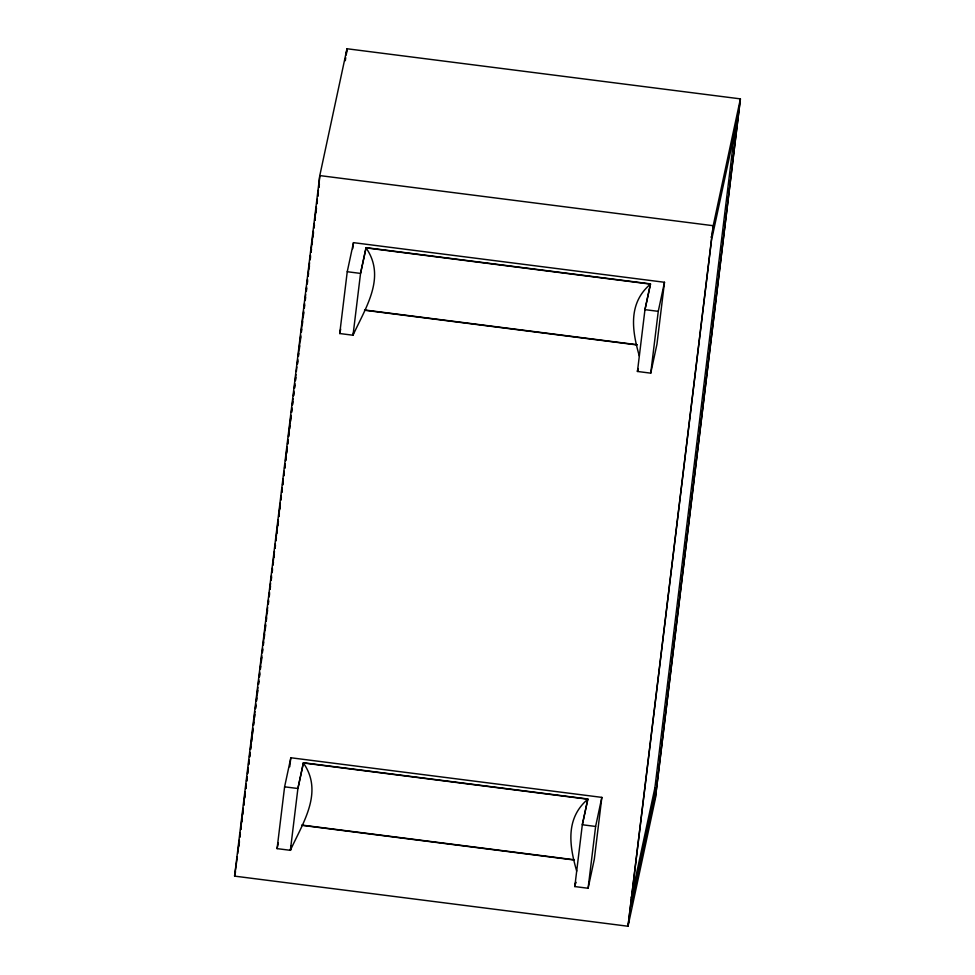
<?xml version="1.0" encoding="UTF-8"?>
<svg xmlns="http://www.w3.org/2000/svg" width="975" height="975" viewBox="0 0 975 975"><rect width="100%" height="100%" fill="white"/><g stroke="black" fill="none" stroke-linecap="round" stroke-linejoin="round"><path stroke-width="1.46" d="M655.212 799.415L740.403 98.877L346.99 48.75L319.788 175.585L234.597 876.123L628.01 926.25L655.212 799.415L740.403 98.877L713.213 225.712L628.01 926.25L713.213 225.712L319.788 175.585L318.764 187.078L319.398 184.104M237.693 853.661L239.35 840.06M239.716 837.037L240.264 832.504M240.642 829.481L243.214 808.312M243.579 805.289L245.237 791.688M245.603 788.665L246.151 784.132M246.517 781.109L247.077 776.575M247.443 773.553L248.174 767.508M248.54 764.485L249.088 759.952M249.466 756.929L250.014 752.395M250.38 749.373L252.952 728.203M253.317 725.181L254.975 711.579M255.34 708.557L255.901 704.023M256.267 701.001L257.912 687.399M258.29 684.377L258.838 679.843M259.204 676.821L259.752 672.287M260.118 669.264L261.775 655.663M262.141 652.641L262.702 648.107M263.067 645.084L265.639 623.915M266.004 620.892L267.662 607.291M268.027 604.268L268.576 599.735M268.942 596.712L269.502 592.178M269.868 589.156L270.599 583.111M270.965 580.088L271.525 575.555M271.891 572.532L272.439 567.998M272.805 564.976L274.462 551.362M274.828 548.34L275.377 543.806M275.742 540.784L278.326 519.626M278.692 516.604L280.337 503.003M280.715 499.98L281.263 495.446M281.629 492.424L282.177 487.89M282.543 484.867L283.286 478.822M283.652 475.8L284.2 471.266M284.566 468.244L285.127 463.71M285.492 460.675L287.15 447.074M287.515 444.052L288.064 439.518M288.429 436.495L291.001 415.338M291.367 412.315L291.927 407.782M292.293 404.759L293.024 398.714M293.39 395.692L293.95 391.158M294.316 388.135L294.864 383.602M295.23 380.579L295.961 374.534M296.339 371.512L296.887 366.966M297.253 363.943L297.802 359.409M298.167 356.387L300.751 335.229M301.117 332.207L303.688 311.049M304.054 308.027L304.602 303.493M304.98 300.471L305.711 294.426M306.077 291.403L306.625 286.869M306.991 283.847L307.552 279.301M307.917 276.278L309.575 262.677M309.94 259.655L310.489 255.121M310.854 252.098L313.426 230.941M313.792 227.918L314.352 223.385M314.718 220.362L316.375 206.761M316.741 203.738L317.289 199.205M317.655 196.182L318.398 190.125M238.899 846.117L239.448 841.583M239.996 837.05L240.362 834.015M240.91 829.481L241.288 826.459M241.837 821.925L242.202 818.902M242.751 814.369L243.311 809.835M243.86 805.301L244.225 802.279M244.774 797.745L245.139 794.723M245.883 788.678L246.248 785.655M246.797 781.121L247.163 778.099M247.723 773.565L248.089 770.543M248.82 764.497L249.186 761.475M249.734 756.941L250.112 753.919M250.66 749.385L251.026 746.362M251.574 741.817L252.135 737.283M252.501 734.26L253.049 729.727M253.598 725.193L253.963 722.17M254.524 717.637L254.889 714.614M255.621 708.569L255.986 705.547M256.535 701.013L256.913 697.99M257.461 693.457L257.827 690.434M258.558 684.389L258.936 681.367M259.484 676.833L259.85 673.81M260.398 669.277L260.764 666.254M261.324 661.72L261.873 657.187M262.421 652.641L262.787 649.618M263.348 645.084L263.713 642.062M264.262 637.528L264.627 634.506M265.176 629.972L265.736 625.438M266.285 620.904L266.65 617.882M267.199 613.348L267.564 610.326M268.308 604.281L268.673 601.258M269.222 596.724L269.587 593.702M270.148 589.168L270.514 586.146M271.245 580.101L271.611 577.078M272.171 572.544L272.537 569.522M273.085 564.988L273.451 561.953M273.999 557.42L274.365 554.397M275.108 548.352L275.474 545.33M276.022 540.796L276.388 537.773M276.949 533.24L277.314 530.217M277.863 525.683L278.411 521.15M278.972 516.616L279.337 513.593M279.886 509.06L280.252 506.037M280.983 499.992L281.361 496.97M281.909 492.436L282.275 489.413M282.823 484.88L283.189 481.857M283.932 475.812L284.298 472.778M284.846 468.244L285.212 465.221M285.772 460.688L286.138 457.665M286.687 453.131L287.052 450.109M287.796 444.064L288.161 441.041M288.71 436.508L289.075 433.485M289.624 428.951L289.989 425.929M290.55 421.395L291.098 416.861M291.647 412.327L292.012 409.305M292.573 404.771L292.939 401.749M293.67 395.704L294.036 392.681M294.596 388.148L294.962 385.125M295.51 380.579L295.876 377.557M297.533 363.955L297.899 360.933M298.447 356.399L298.813 353.377M299.374 348.843L299.739 345.82M300.288 341.287L300.836 336.753M301.397 332.219L301.762 329.197M302.311 324.663L302.677 321.64M303.225 317.107L303.786 312.573M304.334 308.039L304.7 305.017M305.248 300.483L305.626 297.46M306.357 291.403L306.723 288.381M307.271 283.847L307.637 280.824M308.197 276.291L308.563 273.268M309.112 268.734L309.477 265.712M310.221 259.667L310.586 256.644M311.135 252.111L311.5 249.088M312.049 244.554L312.427 241.532M312.975 236.998L313.523 232.464M314.072 227.931L314.438 224.908M314.998 220.374L315.364 217.352M315.912 212.818L316.461 208.284M317.021 203.751L317.387 200.716M317.935 196.182L318.301 193.16M346.247 54.795L346.99 48.75L346.149 54.722M277.083 848.628L284.603 786.825L290.83 757.758L601.843 797.379L594.323 859.194L588.096 888.262L574.811 886.568L582.319 824.753L587.852 798.988L303.42 762.743L297.899 788.507L290.379 850.322L277.083 848.628L278.326 842.814M339.727 333.535L347.246 271.72L353.474 242.653L664.487 282.275L656.979 344.09L650.739 373.157L637.455 371.463L644.963 309.648L650.496 283.883L366.064 247.65L360.543 273.414L353.023 335.229L339.727 333.535L340.665 329.172M289.733 766.801L290.83 757.758M352.743 248.686L353.474 242.653M588.096 888.262L595.615 826.447L601.843 797.379M650.739 373.157L658.259 311.342L664.487 282.275M631.325 897.743L654.908 787.751L735.247 127.189M345.308 60.694L345.723 57.708M237.327 856.708L234.597 876.123L235.548 871.699M318.788 187.614L319.227 185.603M353.633 332.365L353.023 335.229C365.515 307.71 386.453 277.253 366.027 247.882L650.459 284.127L644.963 309.648L658.259 311.342M290.379 850.322L291.306 845.995L290.379 850.322C302.872 822.803 323.81 792.346 303.383 762.986L587.815 799.22L582.319 824.753L595.615 826.447M638.064 368.599L637.455 371.463L638.064 368.574M737.673 118.292L712.177 237.205L710.848 237.035M630.74 906.835L656.236 787.922L654.908 787.751M366.027 247.882L360.543 273.414L347.246 271.72M303.383 762.986L297.899 788.507L284.603 786.825M650.459 284.127C627.888 303.347 631.995 330.586 639.332 356.009M587.815 799.22C565.244 818.452 569.351 845.691 576.688 871.114M364.589 309.989L636.98 344.699M364.565 310.233L636.955 344.931M301.945 825.094L574.336 859.792M301.921 825.325L574.312 860.035M575.737 882.229L574.811 886.568L575.725 882.265"/></g></svg>
